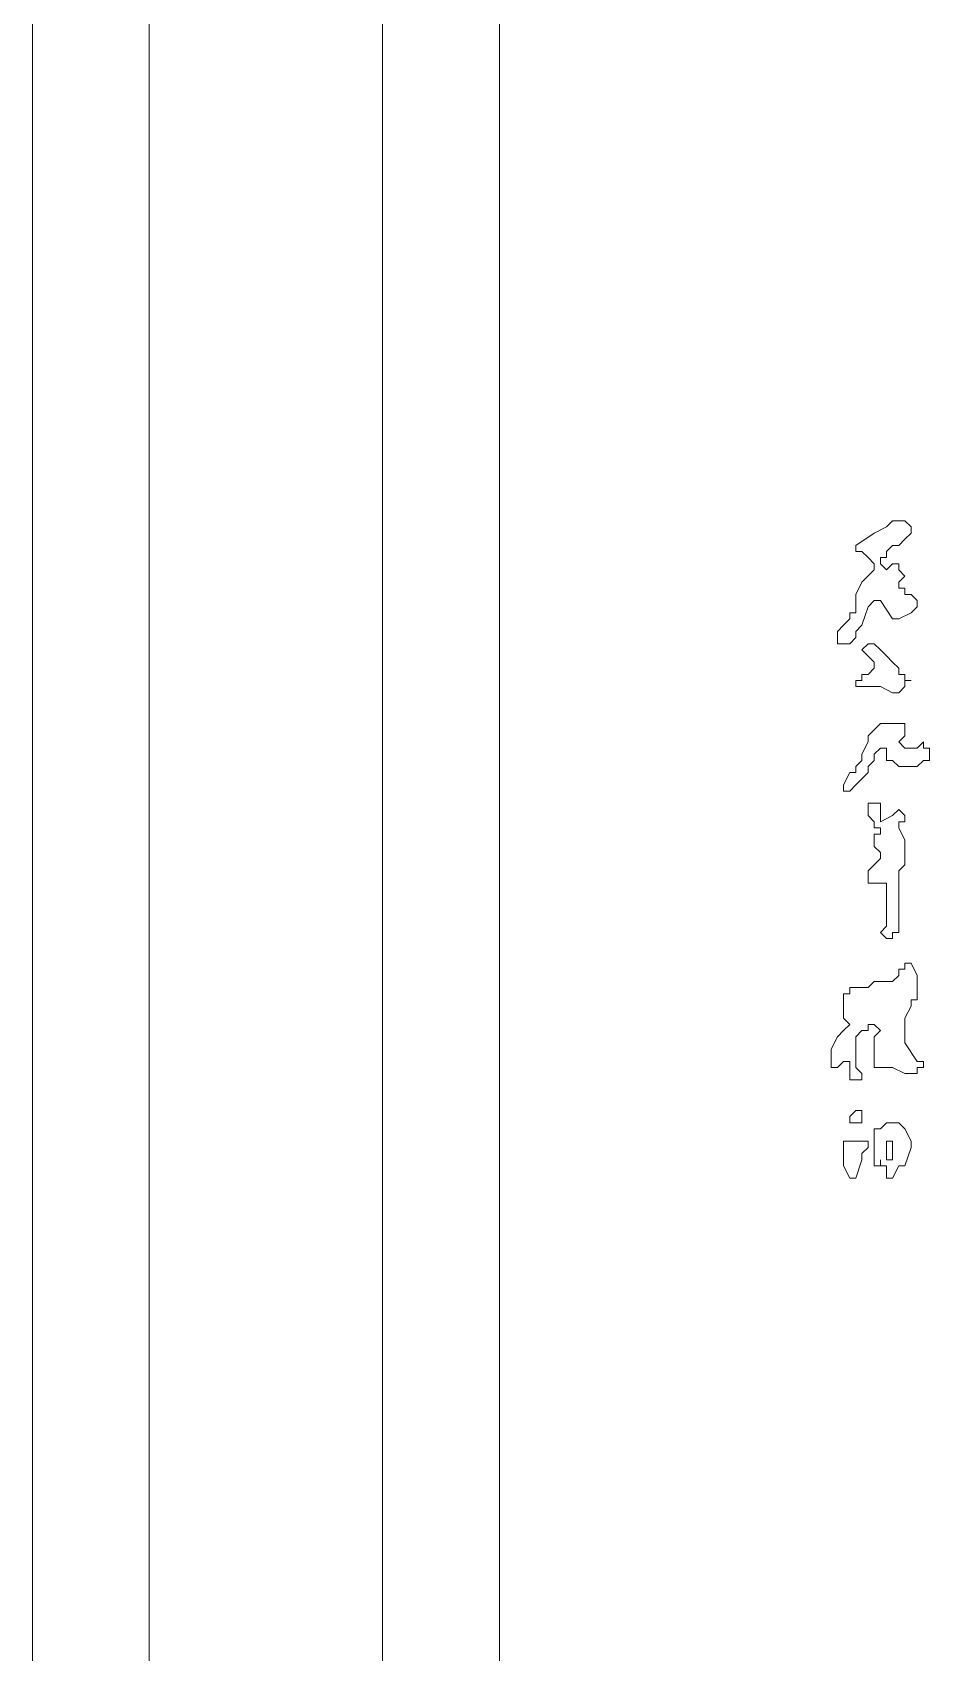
# Model space of a CAD drawing. Extents: x -66030 to 95157, y -13132 to 45879.
# Drawn here: x -45498 to -44916, y 25453 to 26483 of the extents above; entities that cross this region are included whole.
import ezdxf

# ---------------------------------------------------------------- set-up
doc = ezdxf.new("R2010")
doc.units = 0
doc.header["$LTSCALE"] = 100
doc.header["$MEASUREMENT"] = 0
doc.layers.get('0').update_dxf_attribs({"linetype": 'CONTINUOUS'})

msp = doc.modelspace()

# ---------------------------------------------------------------- linework, layer by layer
at = {"lineweight": 0}
for points in [[(-43376.7, 29164.4), (-43376.7, 29086.3), (-43376.7, 24496.8), (-43376.7, 24422.6), (-43454.8, 24422.6), (-45423.4, 24422.6), (-45497.6, 24422.6), (-45497.6, 24496.8), (-45497.6, 29086.3), (-45497.6, 29164.4), (-45497.6, 29164.4), (-43376.7, 29164.4), (-43376.7, 29164.4)], [(-45423.4, 24496.8), (-45224.2, 24496.8), (-45224.2, 24922.5), (-45224.2, 24996.8), (-45150, 24996.8), (-44939.1, 24996.8), (-44939.1, 25246.7), (-45200.8, 25246.7), (-45275, 25246.7), (-45275, 25320.9), (-45275, 28266), (-45275, 28301.2), (-45275, 28340.3), (-44939.1, 28340.3), (-44939.1, 28590.2), (-45150, 28590.2), (-45224.2, 28590.2), (-45224.2, 28664.5), (-45224.2, 29086.3), (-45423.4, 29086.3), (-45423.4, 24496.8)], [(-44974.2, 26113.9), (-44974.2, 26117.8), (-44974.2, 26117.8), (-44974.2, 26121.7), (-44974.2, 26125.6), (-44970.3, 26133.4), (-44962.5, 26141.2), (-44962.5, 26141.2), (-44962.5, 26141.2), (-44962.5, 26145.1), (-44966.4, 26149), (-44966.4, 26149), (-44970.3, 26152.9), (-44970.3, 26152.9), (-44970.3, 26152.9), (-44974.2, 26152.9), (-44974.2, 26156.8), (-44962.5, 26164.6), (-44954.7, 26168.5), (-44950.8, 26172.4), (-44946.9, 26172.4), (-44943, 26172.4), (-44943, 26172.4), (-44939.1, 26168.5), (-44939.1, 26164.6), (-44943, 26160.7), (-44943, 26160.7), (-44946.9, 26156.8), (-44950.8, 26156.8), (-44954.7, 26152.9), (-44954.7, 26149), (-44958.6, 26149), (-44958.6, 26145.1), (-44958.6, 26145.1), (-44954.7, 26141.2), (-44950.8, 26145.1), (-44950.8, 26145.1), (-44946.9, 26145.1), (-44946.9, 26141.2), (-44946.9, 26141.2), (-44943, 26137.3), (-44943, 26137.3), (-44946.9, 26133.4), (-44946.9, 26133.4), (-44946.9, 26129.5), (-44943, 26129.5), (-44943, 26125.6), (-44939.1, 26125.6), (-44935.1, 26121.7), (-44935.1, 26121.7), (-44935.1, 26117.8), (-44939.1, 26113.9), (-44939.1, 26113.9), (-44946.9, 26110), (-44950.8, 26110), (-44958.6, 26121.7), (-44962.5, 26121.7), (-44962.5, 26121.7), (-44966.4, 26117.8), (-44970.3, 26106), (-44974.2, 26102.1), (-44974.2, 26098.2), (-44978.1, 26094.3), (-44978.1, 26094.3), (-44982, 26094.3), (-44982, 26094.3), (-44985.9, 26094.3), (-44985.9, 26098.2), (-44985.9, 26102.1), (-44982, 26106), (-44982, 26106), (-44978.1, 26110), (-44978.1, 26113.9), (-44974.2, 26113.9)], [(-44958.6, 26067), (-44962.5, 26067), (-44962.5, 26067), (-44966.4, 26067), (-44970.3, 26067), (-44970.3, 26067), (-44974.2, 26067), (-44974.2, 26070.9), (-44970.3, 26070.9), (-44970.3, 26074.8), (-44966.4, 26074.8), (-44962.5, 26078.7), (-44962.5, 26082.6), (-44970.3, 26090.4), (-44970.3, 26090.4), (-44966.4, 26094.3), (-44966.4, 26094.3), (-44966.4, 26094.3), (-44962.5, 26094.3), (-44962.5, 26094.3), (-44958.6, 26090.4), (-44958.6, 26090.4), (-44954.7, 26086.5), (-44954.7, 26086.5), (-44950.8, 26082.6), (-44950.8, 26082.6), (-44946.9, 26078.7), (-44946.9, 26078.7), (-44946.9, 26074.8), (-44943, 26074.8), (-44943, 26070.9), (-44939.1, 26070.9), (-44943, 26070.9), (-44943, 26067), (-44943, 26067), (-44943, 26067), (-44946.9, 26063.1), (-44950.8, 26063.1), (-44958.6, 26067)], [(-44982, 26000.6), (-44982, 26004.5), (-44978.1, 26012.3), (-44974.2, 26012.3), (-44974.2, 26016.2), (-44970.3, 26020.1), (-44970.3, 26024), (-44966.4, 26031.8), (-44966.4, 26035.7), (-44962.5, 26039.6), (-44962.5, 26039.6), (-44962.5, 26039.6), (-44958.6, 26043.6), (-44950.8, 26043.6), (-44950.8, 26043.6), (-44946.9, 26043.6), (-44946.9, 26043.6), (-44943, 26043.6), (-44943, 26039.6), (-44943, 26035.7), (-44943, 26035.7), (-44946.9, 26031.8), (-44946.9, 26031.8), (-44943, 26027.9), (-44943, 26027.9), (-44939.1, 26027.9), (-44935.1, 26027.9), (-44931.2, 26031.8), (-44931.2, 26027.9), (-44927.3, 26027.9), (-44927.3, 26027.9), (-44927.3, 26024), (-44927.3, 26020.1), (-44931.2, 26020.1), (-44935.1, 26016.2), (-44939.1, 26016.2), (-44939.1, 26016.2), (-44943, 26016.2), (-44943, 26016.2), (-44946.9, 26016.2), (-44946.9, 26016.2), (-44946.9, 26016.2), (-44950.8, 26020.1), (-44950.8, 26020.1), (-44954.7, 26020.1), (-44954.7, 26024), (-44954.7, 26027.9), (-44958.6, 26027.9), (-44962.5, 26024), (-44962.5, 26020.1), (-44966.4, 26016.2), (-44966.4, 26012.3), (-44970.3, 26008.4), (-44974.2, 26004.5), (-44978.1, 26000.6), (-44978.1, 26000.6), (-44982, 26000.6), (-44982, 26000.6)], [(-44958.6, 25910.7), (-44958.6, 25910.7), (-44954.7, 25914.7), (-44954.7, 25914.7), (-44954.7, 25914.7), (-44954.7, 25914.7), (-44954.7, 25922.5), (-44954.7, 25922.5), (-44954.7, 25926.4), (-44954.7, 25930.3), (-44954.7, 25930.3), (-44954.7, 25934.2), (-44954.7, 25934.2), (-44954.7, 25934.2), (-44954.7, 25938.1), (-44954.7, 25942), (-44958.6, 25942), (-44958.6, 25942), (-44958.6, 25942), (-44962.5, 25942), (-44966.4, 25942), (-44966.4, 25945.9), (-44966.4, 25949.8), (-44958.6, 25957.6), (-44958.6, 25961.5), (-44962.5, 25965.4), (-44962.5, 25965.4), (-44962.5, 25969.3), (-44962.5, 25969.3), (-44962.5, 25973.2), (-44958.6, 25973.2), (-44958.6, 25977.1), (-44962.5, 25977.1), (-44962.5, 25981.1), (-44962.5, 25981.1), (-44966.4, 25985), (-44966.4, 25985), (-44966.4, 25988.9), (-44966.4, 25988.9), (-44966.4, 25992.8), (-44962.5, 25992.8), (-44962.5, 25992.8), (-44958.6, 25992.8), (-44958.6, 25988.9), (-44958.6, 25988.9), (-44958.6, 25985), (-44958.6, 25985), (-44958.6, 25985), (-44958.6, 25981.1), (-44958.6, 25981.1), (-44958.6, 25981.1), (-44958.6, 25981.1), (-44950.8, 25985), (-44946.9, 25988.9), (-44946.9, 25988.9), (-44943, 25985), (-44943, 25981.1), (-44946.9, 25981.1), (-44946.9, 25977.1), (-44943, 25969.3), (-44943, 25965.4), (-44943, 25965.4), (-44943, 25965.4), (-44943, 25965.4), (-44943, 25961.5), (-44943, 25961.5), (-44943, 25961.5), (-44943, 25957.6), (-44943, 25957.6), (-44943, 25953.7), (-44946.9, 25949.8), (-44946.9, 25949.8), (-44946.9, 25945.9), (-44946.9, 25945.9), (-44946.9, 25945.9), (-44946.9, 25945.9), (-44946.9, 25942), (-44946.9, 25934.2), (-44946.9, 25934.2), (-44946.9, 25934.2), (-44946.9, 25930.3), (-44946.9, 25930.3), (-44946.9, 25930.3), (-44946.9, 25926.4), (-44946.9, 25926.4), (-44946.9, 25922.5), (-44946.9, 25922.5), (-44946.9, 25918.6), (-44946.9, 25918.6), (-44946.9, 25918.6), (-44946.9, 25918.6), (-44946.9, 25918.6), (-44946.9, 25918.6), (-44946.9, 25914.7), (-44946.9, 25914.7), (-44946.9, 25914.7), (-44946.9, 25910.7), (-44950.8, 25910.7), (-44950.8, 25906.8), (-44950.8, 25906.8), (-44950.8, 25906.8), (-44954.7, 25906.8), (-44954.7, 25906.8), (-44958.6, 25910.7)], [(-44943, 25965.4), (-44943, 25961.5), (-44943, 25961.5), (-44943, 25965.4)], [(-44954.7, 25914.7), (-44954.7, 25918.6), (-44954.7, 25922.5), (-44954.7, 25914.7)], [(-44946.9, 25918.6), (-44946.9, 25918.6), (-44946.9, 25918.6)], [(-44982, 25828.7), (-44985.9, 25824.8), (-44985.9, 25824.8), (-44985.9, 25824.8), (-44989.8, 25824.8), (-44989.8, 25824.8), (-44989.8, 25828.7), (-44989.8, 25828.7), (-44989.8, 25832.6), (-44989.8, 25836.5), (-44985.9, 25844.3), (-44982, 25848.3), (-44978.1, 25852.2), (-44978.1, 25852.2), (-44982, 25856.1), (-44982, 25856.1), (-44982, 25860), (-44982, 25863.9), (-44982, 25867.8), (-44982, 25871.7), (-44978.1, 25871.7), (-44978.1, 25875.6), (-44974.2, 25875.6), (-44966.4, 25875.6), (-44962.5, 25879.5), (-44958.6, 25879.5), (-44958.6, 25879.5), (-44954.7, 25879.5), (-44950.8, 25879.5), (-44950.8, 25879.5), (-44950.8, 25879.5), (-44946.9, 25883.4), (-44946.9, 25883.4), (-44946.9, 25887.3), (-44943, 25887.3), (-44943, 25891.2), (-44939.1, 25891.2), (-44939.1, 25891.2), (-44935.1, 25883.4), (-44935.1, 25883.4), (-44935.1, 25883.4), (-44935.1, 25879.5), (-44935.1, 25879.5), (-44935.1, 25879.5), (-44935.1, 25875.6), (-44935.1, 25871.7), (-44935.1, 25871.7), (-44935.1, 25867.8), (-44935.1, 25867.8), (-44939.1, 25867.8), (-44939.1, 25863.9), (-44939.1, 25863.9), (-44943, 25856.1), (-44943, 25856.1), (-44943, 25852.2), (-44943, 25852.2), (-44943, 25848.3), (-44943, 25844.3), (-44943, 25840.4), (-44935.1, 25828.7), (-44931.2, 25828.7), (-44931.2, 25824.8), (-44935.1, 25824.8), (-44935.1, 25820.9), (-44939.1, 25820.9), (-44943, 25820.9), (-44950.8, 25824.8), (-44954.7, 25824.8), (-44958.6, 25824.8), (-44958.6, 25824.8), (-44962.5, 25824.8), (-44962.5, 25828.7), (-44962.5, 25828.7), (-44962.5, 25832.6), (-44962.5, 25836.5), (-44962.5, 25844.3), (-44958.6, 25848.3), (-44958.6, 25848.3), (-44962.5, 25852.2), (-44962.5, 25852.2), (-44962.5, 25852.2), (-44962.5, 25852.2), (-44966.4, 25852.2), (-44966.4, 25848.3), (-44970.3, 25848.3), (-44974.2, 25844.3), (-44974.2, 25840.4), (-44974.2, 25840.4), (-44974.2, 25840.4), (-44974.2, 25836.5), (-44974.2, 25836.5), (-44974.2, 25832.6), (-44974.2, 25824.8), (-44970.3, 25820.9), (-44970.3, 25817), (-44970.3, 25817), (-44974.2, 25817), (-44978.1, 25817), (-44978.1, 25820.9), (-44978.1, 25824.8), (-44978.1, 25824.8), (-44978.1, 25824.8), (-44978.1, 25824.8), (-44978.1, 25828.7), (-44978.1, 25828.7), (-44982, 25828.7)], [(-44978.1, 25793.6), (-44978.1, 25793.6), (-44974.2, 25797.5), (-44974.2, 25797.5), (-44970.3, 25797.5), (-44970.3, 25789.7), (-44970.3, 25789.7), (-44970.3, 25789.7), (-44978.1, 25789.7), (-44978.1, 25793.6)], [(-44939.1, 25777.9), (-44939.1, 25777.9), (-44939.1, 25777.9), (-44939.1, 25774), (-44939.1, 25774), (-44939.1, 25774), (-44939.1, 25774), (-44939.1, 25774), (-44943, 25762.3), (-44946.9, 25762.3), (-44950.8, 25754.5), (-44954.7, 25754.5), (-44954.7, 25762.3), (-44958.6, 25762.3), (-44958.6, 25766.2), (-44958.6, 25766.2), (-44958.6, 25766.2), (-44958.6, 25762.3), (-44962.5, 25762.3), (-44962.5, 25766.2), (-44962.5, 25766.2), (-44962.5, 25770.1), (-44962.5, 25770.1), (-44962.5, 25774), (-44962.5, 25777.9), (-44962.5, 25777.9), (-44962.5, 25781.9), (-44962.5, 25781.9), (-44962.5, 25785.8), (-44962.5, 25785.8), (-44958.6, 25785.8), (-44954.7, 25789.7), (-44950.8, 25789.7), (-44946.9, 25789.7), (-44946.9, 25789.7), (-44943, 25785.8), (-44943, 25785.8), (-44939.1, 25777.9), (-44939.1, 25777.9), (-44939.1, 25777.9), (-44939.1, 25777.9)], [(-44982, 25770.1), (-44982, 25770.1), (-44982, 25774), (-44982, 25777.9), (-44982, 25777.9), (-44982, 25777.9), (-44978.1, 25777.9), (-44974.2, 25777.9), (-44974.2, 25777.9), (-44974.2, 25777.9), (-44970.3, 25777.9), (-44970.3, 25777.9), (-44970.3, 25777.9), (-44966.4, 25777.9), (-44966.4, 25774), (-44966.4, 25774), (-44970.3, 25770.1), (-44970.3, 25766.2), (-44974.2, 25754.5), (-44978.1, 25754.5), (-44982, 25762.3), (-44982, 25762.3), (-44982, 25766.2), (-44982, 25770.1)], [(-44950.8, 25774), (-44950.8, 25770.1), (-44950.8, 25770.1), (-44950.8, 25766.2), (-44954.7, 25766.2), (-44954.7, 25770.1), (-44954.7, 25774), (-44954.7, 25777.9), (-44950.8, 25777.9), (-44950.8, 25774), (-44950.8, 25774)], [(-44939.1, 25774), (-44939.1, 25774), (-44939.1, 25774)]]:
    msp.add_lwpolyline(points, close=True, dxfattribs=at)
msp.add_lwpolyline([(-43677.4, 28266), (-43677.4, 25320.9), (-43939.1, 25320.9), (-44013.3, 25320.9), (-44013.3, 25246.7), (-44013.3, 24996.8), (-44864.8, 24996.8), (-44864.8, 25246.7), (-44864.8, 25320.9), (-44939.1, 25320.9), (-45200.8, 25320.9), (-45200.8, 28266)], dxfattribs=at)

doc.saveas('drawing.dxf')
